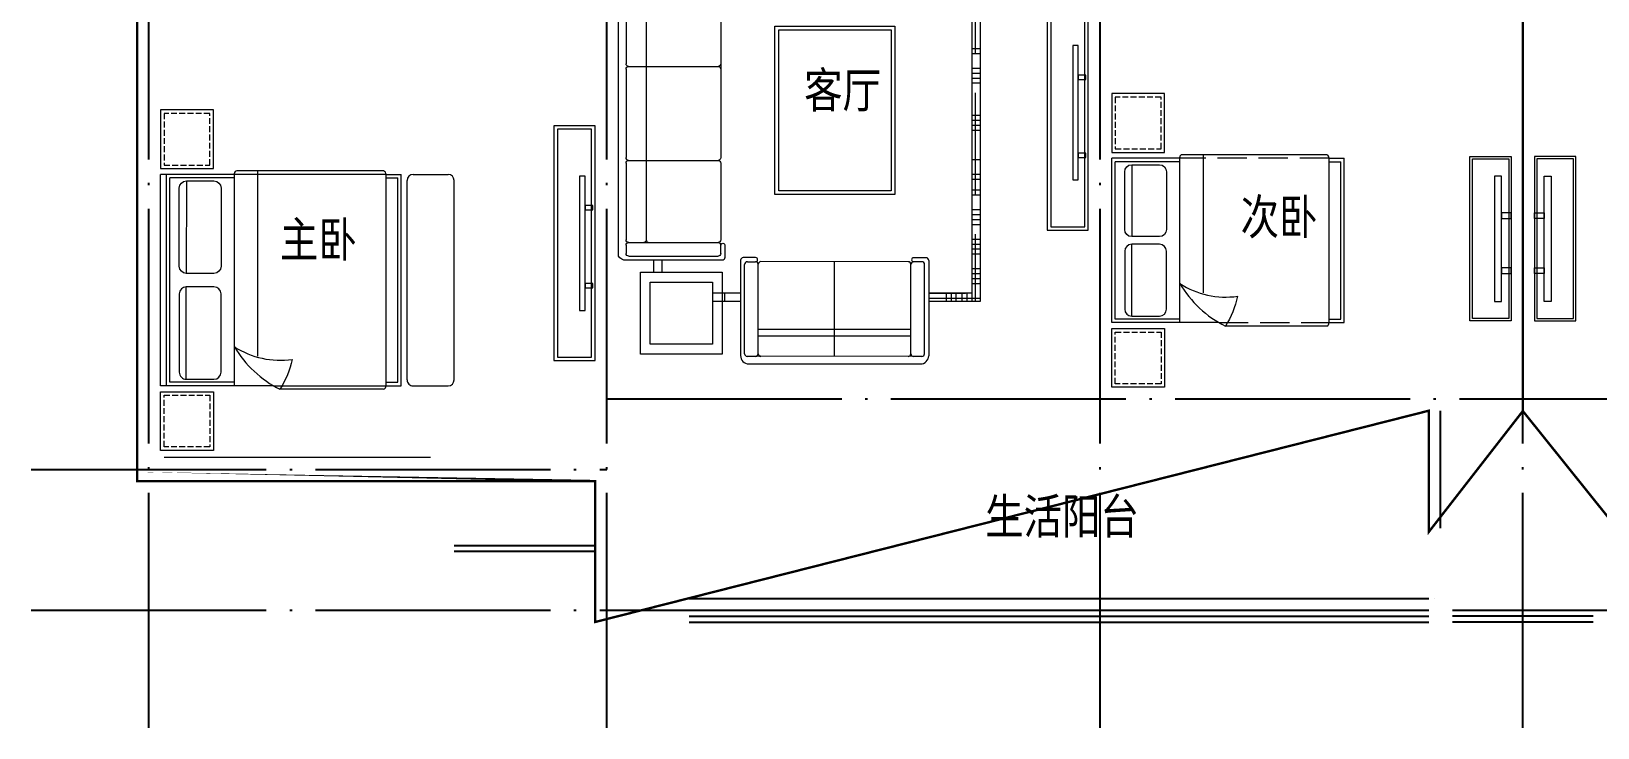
# Model space of a CAD drawing. Extents: x 164940 to 3842273, y 640355 to 1124023.
# Drawn here: x 3794027 to 3807364, y 1093757 to 1099688 of the extents above; entities that cross this region are included whole.
import ezdxf

# ---------------------------------------------------------------- set-up
doc = ezdxf.new("R2010")
doc.units = 0
doc.header["$LTSCALE"] = 1000
doc.header["$MEASUREMENT"] = 0
doc.linetypes.add('DASH', pattern=[0.35, 0.25, -0.1])
doc.linetypes.add('DOTE', pattern=[2.4200000000000004, 2, -0.2, 0.02, -0.2])
doc.layers.add('-家具', color=33, linetype='Continuous', lineweight=9)
doc.layers.add('看线', color=5, linetype='Continuous', lineweight=0)
for name, color, linetype in [('-文字', 7, 'Continuous'), ('-阳台栏杆', 152, 'Continuous'), ('DOTE', 1, 'DOTE')]:
    doc.layers.add(name, color=color, linetype=linetype)
doc.layers.add('-面积-户', color=174, linetype='DASH', plot=False)
doc.styles.add('-黑体', font='SIMHEI.TTF', dxfattribs={"width": 0.8})

# ---------------------------------------------------------------- blocks, each defined once
blk = doc.blocks.new('A$C31D9048E')
at = {"layer": '-家具'}
for p, q in [((629.0947279538959, 2349.999674198334), (-0.0004633953794836998, 2349.999674198218)), ((-0.0004633953794836998, 549.9996741979849), (-0.0004633953794836998, 2349.999674198218)), ((49.99953660415486, 549.9996741982177), (49.99953660368919, 2349.999674198218)), ((79.9995366036892, 579.9996741982177), (79.9995366036892, 2319.999674198334)), ((629.0947279538959, 2319.999674198334), (79.9995366036892, 2319.999674198334)), ((219.8553038062528, 2294.541980189038), (219.8553038062528, 1507.784253727761)), ((629.0947279538959, 550.0328832966043), (629.0947279538959, 2359.999674198218)), ((1919.999536604155, 2349.999674198218), (629.0947279538959, 2349.999674198334)), ((1899.999536604155, 2379.999674198567), (649.0947279538959, 2379.999674198334)), ((829.4731462653726, 802.6156097262865), (829.4731462653726, 2379.999674198334)), ((1919.999214164447, 550.0287037073867), (1919.999534142669, 2349.999674198334)), ((1919.999536604155, 2349.999674198218), (2049.999536603689, 2349.999674198218)), ((1919.999536603689, 2319.999674198218), (2019.999536604155, 2319.999674198218)), ((2019.999536604155, 580.0319187936839), (2019.999536604155, 2319.999674198218)), ((2049.999536604155, 550.0328832964879), (2049.999536603689, 2349.999674198218)), ((2099.999536603689, 600.0328832964879), (2099.999536603689, 2299.999674198101)), ((2149.999536603689, 2349.999674198101), (2449.999536603689, 2349.999674198334)), ((2499.999536604621, 600.0328832964879), (2499.999536603689, 2299.999674198334)), ((219.8553038057871, 605.4573682073969), (219.8553038057871, 1392.215094668907)), ((962.3110120282508, 549.9996741985669), (-0.0004633953794836998, 549.9996741979849)), ((629.0947279543616, 579.9996741984505), (79.9995366036892, 579.9996741982177)), ((962.3110120282508, 549.9996741985669), (1919.999214164447, 550.0288396434626)), ((1919.999221548438, 580.02870372287), (2019.999536604155, 580.0319187936839)), ((1919.999214164447, 550.0288396434626), (2049.999536604155, 550.0328832964879)), ((2149.999536603689, 550.0328832964879), (2449.999536604155, 550.0328832964879)), ((1899.999536604155, 519.9996741982177), (1017.05998432776, 519.9996741982177))]:
    blk.add_line(p, q, dxfattribs=at)
for points in [[(449.9995366041549, 2899.999674198451), (-0.0004633958451449871, 2899.999674198451), (-0.0004633958451449871, 2399.999674198451), (449.9995366041549, 2399.999674198451), (449.9995366041549, 2899.999674198451), (369.9995366036892, 2899.999674198451)], [(449.9995366041549, -0.000325801782310009), (-0.0004633958451449871, -0.000325801782310009), (-0.0004633958451449871, 499.9996741982177), (449.9995366041549, 499.9996741982177), (449.9995366041549, -0.000325801782310009), (369.9995366036892, -0.000325801782310009)]]:
    blk.add_lwpolyline(points, dxfattribs=at)
at = {"layer": '-家具', "color": 251, "linetype": 'DASH', "ltscale": 0.2}
for points in [[(419.9995366036892, 2869.999674198334), (29.99953660415486, 2869.999674198334), (29.99953660415486, 2429.999674198334), (419.9995366036892, 2429.999674198334)], [(419.9995366036892, 29.99967419821769), (29.99953660415486, 29.99967419821769), (29.99953660415486, 469.9996741982177), (419.9995366036892, 469.9996741982177)]]:
    blk.add_lwpolyline(points, close=True, dxfattribs=at)
at = {"layer": '-家具'}
for points in [[(219.8553038062528, 2294.541980189038), (455.2526807533577, 2294.541980189155, -0.4142135623730953), (515.2526807533577, 2234.541980189155), (515.2526807533577, 1567.784253727761, -0.414213562373095), (455.2526807533577, 1507.784253727761), (219.8553038062528, 1507.784253727761, -0.414213562373095), (159.8553038062528, 1567.784253727761), (159.8553038062528, 2234.541980189155, -0.414213562373095)], [(219.8553038057871, 605.4573682073969), (455.2526807533577, 605.4573682075134, 0.4142135623730953), (515.2526807533577, 665.4573682073969), (515.2526807533577, 1332.215094668791, 0.414213562373095), (455.2526807533577, 1392.215094668907), (219.8553038057871, 1392.215094668907, 0.414213562373095), (159.8553038057871, 1332.215094668791), (159.8553038057871, 665.4573682073969, 0.414213562373095)]]:
    blk.add_lwpolyline(points, format="xyb", close=True, dxfattribs=at)
blk.add_lwpolyline([(629.0947279538959, 882.6448233298725, 0.1803020398392493), (1120.790569794364, 774.6378054388333, -0.08863692969021798), (1017.063932770863, 520.1276560508413, 28871.27155084922)], format="xyb", dxfattribs=at)
for centre, radius, start, end in [((649.0947279538959, 2359.999674198218), 20, 90, 180), ((1889.355076357257, 2351.236703215283), 30.66941528179127, 357.6883884876952, 69.69174003544714), ((2149.999536603689, 2299.999674198101), 50.00000000000001, 90, 180), ((2449.999536604155, 2299.999674198334), 50.00000000000001, 0, 90), ((1441.535840250552, 1363.264081658679), 943.9573255325128, 210.6074670382217, 243.2773087101907), ((1889.317952257581, 548.788253609091), 30.70632750165869, 290.3566406230752, 2.315219899058205), ((2149.999536603689, 600.0328832964879), 50.00000000000001, 180, 270), ((2449.999536604155, 600.0328832964879), 50.00000000000001, 270, 0)]:
    blk.add_arc(centre, radius, start, end, dxfattribs=at)
blk = doc.blocks.new('R37777777777')
at = {"layer": '-家具', "ltscale": 0.5}
blk.add_lwpolyline([(1083651.513411456, -53168.71019325254), (1083301.513411456, -53168.71019325254), (1083301.513411456, -55168.71019325254), (1083651.513411456, -55168.71019325254)], close=True, dxfattribs=at)
at = {"layer": '-家具', "color": 251, "ltscale": 40}
for points in [[(1083621.513411456, -53198.71019325254), (1083331.513411456, -53198.71019325254), (1083331.513411456, -55138.71019325254), (1083621.513411456, -55138.71019325254)], [(1083519.519712096, -54740.76457094471), (1083566.021412822, -54740.76457094471), (1083566.021412822, -53596.65581556049), (1083519.519712096, -53596.65581556049)], [(1083566.021412822, -53885.6025711816), (1083631.513411456, -53885.6025711816), (1083631.513411456, -53847.26836394903), (1083566.021412822, -53847.26836394903)], [(1083566.021412822, -54549.7562840787), (1083631.513411456, -54549.7562840787), (1083631.513411456, -54511.42207684612), (1083566.021412822, -54511.42207684612)]]:
    blk.add_lwpolyline(points, close=True, dxfattribs=at)
blk = doc.blocks.new('dfawfsadfasdf')
at = {"ltscale": 20}
for p, q in [((1971.825158281717, 3929.343125873944), (510.6965290360386, 3930.100784420269)), ((440.3485021339729, 3047.646075791679), (440.3485021339729, 3859.752757518785)), ((2042.173185182502, 3046.807319416199), (2042.173185182502, 3858.99509897246)), ((463.2050214139745, 3024.736209804658), (568.3516333620064, 3024.613647678168)), ((614.1586085146992, 3059.382550630718), (1868.389713156503, 3057.92058025999)), ((1914.063289715094, 3024.073424527654), (2019.263319195481, 3023.950800136197)), ((2175.90485157771, 2918.458346249536), (2175.90485157771, 3023.658447198803)), ((2198.788059757208, 3046.541655378183), (3017.443041448132, 3046.541655378183)), ((3081.283875861554, 3011.719382061856), (3081.283875861554, 718.7545617399737)), ((2210.727042951155, 2218.512577279937), (2210.727042951155, 2872.745347459335)), ((727.783146969392, 2487.136307340581), (1750.216743273893, 2487.136307340581)), ((727.783146969392, 1052.04701741715), (727.783146969392, 2487.136307340581)), ((1750.216743273893, 2487.136307340581), (1750.216743273893, 1052.04701741715)), ((2210.727042951155, 718.5142042031512), (2210.727042951155, 2172.746160921175)), ((1750.216743273893, 1052.04701741715), (727.783146969392, 1052.04701741715)), ((2233.610251130536, 695.6309960237704), (2996.284868770745, 695.6309960240033)), ((2996.971735786996, 695.7023996065836), (3060.812570200418, 695.7023996065836))]:
    blk.add_line(p, q, dxfattribs=at)
for p, q in [((476.0979407549603, 3843.045160271693), (475.2113416795619, 3082.427735565463)), ((499.3398337853141, 3866.232933454216), (569.0009151283884, 3866.151734354207)), ((569.0009151283884, 3866.151734354207), (1871.905380170443, 3864.633028816897)), ((592.1886883107945, 3842.90984132397), (591.3020892349305, 3082.29241661774)), ((1242.214493189007, 3865.367015891476), (1241.274160835659, 3058.651565445354)), ((1869.089765747543, 3864.636310783448), (1915.429269863642, 3865.610593854915)), ((1892.188575542998, 3843.45119904168), (1891.299579143641, 3080.777099539991)), ((1892.188575542532, 3843.45119904168), (1891.299579143175, 3080.777099539991)), ((1892.187376833521, 3842.422820672393), (1891.300777853117, 3081.805477909278)), ((1915.429269863758, 3865.610593855148), (1985.090351206716, 3865.529394754907)), ((2008.278124389122, 3842.28750172467), (2007.391525408719, 3081.670158961555)), ((591.9491499993019, 3637.408822261961), (1891.947838522028, 3636.921801610384)), ((592.0154661412816, 3694.301745396107), (1892.014154664008, 3693.81472474453)), ((0, 3393.988251128932), (0, 0)), ((440.3485021339729, 3393.9882511287), (0, 3393.988251128932)), ((440.3485021339729, 3369.476360505447), (0, 3369.476360505447)), ((44.20337356778327, 2825.048583563184), (44.20337356778327, 3393.988251128932)), ((74.10646730440203, 3323.640224227449), (74.10646730440203, 3393.988251128932)), ((115.9855270691914, 3323.640224227449), (115.9855270691914, 3393.988251128932)), ((157.8645868339809, 3323.640224227449), (157.8645868339809, 3393.988251128932)), ((208.2408496163553, 3323.640224227449), (208.2408496163553, 3393.988251128932)), ((250.1199093811447, 3327.597300740425), (250.1199093811447, 3393.988251128932)), ((291.9989691458177, 3323.640224227449), (291.9989691458177, 3393.988251128932)), ((2040.696709515876, 3427.597300740657), (2042.173185182502, 3427.597300740657)), ((2283.376395095023, 3393.988251128932), (2042.173185182502, 3393.988251128932)), ((2177.640124010155, 3327.597300740657), (2177.640124010155, 3393.988251128932)), ((70.34802690148354, 3243.839181211079), (0, 3243.839181211079)), ((70.34802690148354, 3201.960121446289), (0, 3201.960121446289)), ((70.34802690148354, 3323.640224227449), (70.34802690148354, 70.34802690148354)), ((440.3485021339729, 3323.640224227449), (70.34802690148354, 3323.640224227449)), ((86.08243333257269, 3323.640224227449), (86.08243333257269, 3327.597300740425)), ((440.3485021339729, 3327.597300740657), (127.9614930973621, 3327.597300740657)), ((2283.376395287924, 3323.640224227449), (2042.173185182502, 3323.640224227449)), ((70.34802690148354, 3160.0810616815), (0, 3160.0810616815)), ((70.34802690148354, 3118.20200191671), (0, 3118.20200191671)), ((2709.473834474338, 3148.641570956213), (2709.473834474338, 3046.541655378185)), ((2779.821861375822, 3148.641570956213), (2779.821861375822, 3046.541655378185)), ((70.34802690148354, 2992.564822622342), (0, 2992.564822622342)), ((70.34802690148354, 2950.685762857553), (0, 2950.685762857553)), ((498.0678609592142, 3059.517869578442), (568.3922232477926, 3059.435897337738)), ((1984.481659421697, 3058.813639681553), (1914.157297133002, 3058.895611922257)), ((2210.727124894271, 2988.836173882475), (2210.727124894271, 2918.511763818096)), ((2994.228192570503, 3011.719382061856), (2233.610333073651, 3011.719382061856)), ((3017.443041448481, 2918.843404516345), (3017.443041448132, 2988.504533184227)), ((70.34802690148354, 2908.806703092763), (0, 2908.806703092763)), ((70.34802690148354, 2866.927643327974), (0, 2866.927643327974)), ((2994.228192570503, 2895.628555638716), (2233.610333073651, 2895.628555638716)), ((2845.61999568413, 718.7545617399737), (2845.61999568413, 2872.504989922745)), ((3017.443041448132, 2218.752934816526), (3017.443041448132, 2872.413706761086)), ((70.34802690148354, 2741.290464033606), (0, 2741.290464033606)), ((70.34802690148354, 2699.411404268816), (0, 2699.411404268816)), ((70.34802690148354, 2657.532344504027), (0, 2657.532344504027)), ((70.34802690148354, 2615.653284739237), (0, 2615.653284739237)), ((70.34802690148354, 2490.016105444869), (0, 2490.016105444869)), ((70.34802690148354, 2448.13704568008), (0, 2448.13704568008)), ((44.20337356778327, 1619.951149208238), (44.20337356778327, 2490.016105444869)), ((760.7587845794624, 2454.160669730511), (1717.241105663823, 2454.160669730511)), ((760.7587845794624, 1085.02265502722), (760.7587845794624, 2454.160669730511)), ((1717.241105663823, 2454.160669730511), (1717.241105663823, 1085.02265502722)), ((70.34802690148354, 2356.25798591529), (0, 2356.25798591529)), ((70.34802690148354, 2314.378926150501), (0, 2314.378926150501)), ((70.34802690148354, 2188.741746856133), (0, 2188.741746856133)), ((2996.284868763178, 2195.629369100556), (2233.610251130536, 2195.629369100556)), ((3017.443041448132, 1418.753748278134), (3017.443041448132, 2172.505803384352)), ((70.34802690148354, 1937.467388267396), (0, 1937.467388267396)), ((70.34802690148354, 1895.588328502607), (0, 1895.588328502607)), ((70.34802690148354, 1853.709268737817), (0, 1853.709268737817)), ((70.34802690148354, 1811.830208973028), (0, 1811.830208973028)), ((70.34802690148354, 1536.19302967866), (0, 1536.19302967866)), ((70.34802690148354, 1494.31396991387), (0, 1494.31396991387)), ((70.34802690148354, 1452.434910149081), (0, 1452.434910149081)), ((70.34802690148354, 1410.555850384291), (0, 1410.555850384291)), ((2996.284868763178, 1395.63018256193), (2233.610251130536, 1395.63018256193)), ((3017.443041448132, 718.7545617399737), (3017.443041448132, 1372.50661684596)), ((70.34802690148354, 1284.918671089923), (0, 1284.918671089923)), ((70.34802690148354, 1243.039611325134), (0, 1243.039611325134)), ((44.20337356778327, 564.8537148532923), (44.20337356778327, 1284.918671089923)), ((1717.241105663823, 1085.02265502722), (760.7587845794624, 1085.02265502722)), ((70.34802690148354, 732.36995391245), (0, 732.36995391245)), ((70.34802690148354, 690.4908941476606), (0, 690.4908941476606)), ((2709.473834474367, 695.6309960239123), (2709.473834474367, 581.8323728455362)), ((2779.821861375793, 695.6309960239414), (2779.821861375793, 581.8323728455362)), ((70.34802690148354, 648.6118343828712), (0, 648.6118343828712)), ((70.34802690148354, 606.7327746180817), (0, 606.7327746180817)), ((70.34802690148354, 481.0955953237135), (0, 481.0955953237135)), ((70.34802690148354, 439.2165355589241), (0, 439.2165355589241)), ((70.34802690148354, 397.3374757941347), (0, 397.3374757941347)), ((70.34802690148354, 355.4584160293452), (0, 355.4584160293452)), ((70.34802690148354, 179.821236734977), (0, 179.821236734977)), ((70.34802690148354, 137.9421769701876), (0, 137.9421769701876)), ((44.20337356778327, 0), (44.20337356778327, 179.821236734977)), ((70.34802690148354, 96.06311720539816), (0, 96.06311720539816)), ((2198.758500899508, 54.18405744060874), (0, 54.18405744060874)), ((0, 0), (2198.758500899508, 3.637978807091713e-12)), ((70.34802690148354, 70.34802690148354), (2198.758500899508, 70.34802690148717)), ((86.08243333257269, 0), (86.08243333257269, 12.30499767558649)), ((122.1533035893226, 0), (122.1533035893226, 70.34802690148354)), ((2198.758500899508, 12.30499767581932), (127.9614930973621, 12.30499767581932)), ((170.9876222417224, 12.30499767558649), (170.9876222417224, 70.34802690148354)), ((212.8666820063954, 0), (212.8666820063954, 70.34802690148354)), ((254.7457417711848, 0), (254.7457417711848, 70.34802690148354)), ((296.6248015359743, 12.30499767558649), (296.6248015359743, 70.34802690148354)), ((374.148868446704, 0), (374.148868446704, 70.34802690148354)), ((421.735242040013, 0), (421.735242040013, 70.34802690148354)), ((470.5695606924128, 12.30499767558649), (470.5695606924128, 70.34802690148354)), ((512.4486204570858, 0), (512.4486204570858, 70.34802690148354)), ((554.3276802218752, 0), (554.3276802218752, 70.34802690148354)), ((596.2067399866646, 12.30499767558649), (596.2067399866646, 70.34802690148354)), ((673.7308068973944, 0), (673.7308068973944, 70.34802690148354)), ((766.8614212615648, 0), (766.8614212615648, 70.34802690148354)), ((815.6957399139646, 12.30499767558649), (815.6957399139646, 70.34802690148354)), ((857.5747996786376, 0), (857.5747996786376, 70.34802690148354)), ((899.4538594434271, 0), (899.4538594434271, 70.34802690148354)), ((941.3329192082165, 12.30499767558649), (941.3329192082165, 70.34802690148354)), ((1018.856986118946, 0), (1018.856986118946, 70.34802690148354)), ((1173.510259898962, 0), (1173.510259898962, 70.34802690148354)), ((1222.344578551361, 12.30499767558649), (1222.344578551361, 70.34802690148354)), ((1264.223638316034, 0), (1264.223638316034, 70.34802690148354)), ((1306.102698080824, 0), (1306.102698080824, 70.34802690148354)), ((1347.981757845613, 12.30499767558649), (1347.981757845613, 70.34802690148354)), ((1425.505824756343, 0), (1425.505824756343, 70.34802690148354)), ((1605.257094249246, 0), (1605.257094249246, 70.34802690148354)), ((1654.091412901646, 12.30499767558649), (1654.091412901646, 70.34802690148354)), ((1695.970472666319, 0), (1695.970472666319, 70.34802690148354)), ((1737.849532431108, 0), (1737.849532431108, 70.34802690148354)), ((1779.728592195897, 12.30499767558649), (1779.728592195897, 70.34802690148354)), ((1789.074048502953, 0), (1789.074048502953, 70.34802690148354)), ((1837.908367155353, 12.30499767558649), (1837.908367155353, 70.34802690148354)), ((1857.252659106627, 0), (1857.252659106627, 70.34802690148354)), ((1879.787426920026, 0), (1879.787426920026, 70.34802690148354)), ((1921.666486684815, 0), (1921.666486684815, 70.34802690148354)), ((1963.545546449604, 12.30499767558649), (1963.545546449604, 70.34802690148354)), ((2041.069613360334, 0), (2041.069613360334, 70.34802690148354))]:
    blk.add_line(p, q)
for points in [[(2895.203967180394, 3148.641570956293), (2198.758500899508, 3148.641570956293), (2198.758500899508, 3845.087037237194), (2895.203967180394, 3845.087037237194)], [(2895.203967180394, 581.8323728455362), (2198.758500899508, 581.8323728455362), (2198.758500899508, -114.6130934353641), (2895.203967180394, -114.6130934353641)]]:
    blk.add_lwpolyline(points, close=True, dxfattribs=at)
for points in [[(2811.630511226685, 3232.215026910002), (2282.331956853217, 3232.215026910002), (2282.331956853217, 3761.513581283485), (2811.630511226685, 3761.513581283485)], [(2811.630511226685, 498.2589168918275), (2282.331956853217, 498.2589168918275), (2282.331956853217, -31.03963748165552), (2811.630511226685, -31.03963748165552)]]:
    blk.add_lwpolyline(points, close=True)
for centre, major_axis, ratio, start_param, end_param in [((510.6965290354565, 3859.752757518785), (49.74356686515965, -49.74356686515968), 0.9999999999989152, 2.356194490185183, 3.926990816987784), ((1971.825158281019, 3858.99509897246), (49.74356686516389, -49.7435668651639), 0.9999999999987447, 0.7853981633980759, 2.356194490181788), ((568.4188966013025, 3082.31908997125), (16.18087167878352, 16.18087167878352), 0.9999999999993547, 3.925825186747918, 5.496621513537082), ((614.1852818683255, 3082.26574326423), (16.18087167877308, 16.18087167877307), 0.9999999999802957, 2.355028859937748, 3.925825186757436), ((1868.416386510013, 3080.803772893269), (16.18087167888955, -16.18087167888956), 0.9999999999557189, 5.496621513515241, 7.067417840364605), ((1868.416386510013, 3080.803772893269), (16.18087167888955, -16.18087167888956), 0.9999999999557189, 5.496621513515241, 7.067417840364605), ((1914.183970486629, 3081.778804555535), (16.18087167871481, 16.18087167871481), 0.9999999999874984, 2.355028859941349, 3.925825186753834), ((463.231694767368, 3047.619402438169), (16.1808716788311, 16.18087167883109), 0.9999999999934635, 2.355028859954518, 3.925825186750864), ((568.3719283048995, 3042.02477250807), (12.40619277557658, -12.41424283189967), 0.9843085810448724, -0.7941469320344435, 2.34744572155535), ((1914.137002094765, 3041.484405149473), (12.40619184037719, -12.41426127055885), 0.9843071922759038, 2.347445796428546, 5.489038450018339), ((2019.289992548991, 3046.833992769709), (16.18087167878352, 16.18087167878352), 0.9999999999993547, 3.925825186747918, 5.496621513537082)]:
    blk.add_ellipse(centre, major_axis=major_axis, ratio=ratio, start_param=start_param, end_param=end_param, dxfattribs=at)
for centre, major_axis, ratio, start_param, end_param in [((499.3127738614567, 3843.018100347836), (16.41537706525861, 16.41537706525861), 0.9999999999935012, 0.7842325331606732, 2.355028859954086), ((568.9738552044146, 3842.936901247827), (16.41537706544305, 16.41537706544304), 0.9999999999911071, -0.7865637936469223, 0.7842325331568669), ((615.4035214170581, 3842.882781400112), (16.41537706538476, -16.41537706538477), 0.9999999999981899, 2.355028859951427, 3.925825186753148), ((1868.972543727141, 3842.44988059625), (16.41537706538476, 16.41537706538475), 0.9999999999982017, -0.786563793643375, 0.7842325331583346), ((1869.062628212268, 3841.421477767639), (16.41537706548239, 16.41537706548238), 0.9999999999847389, -0.6978543583677407, 0.7842325331650657), ((1869.062628212268, 3841.421477767406), (16.41537706537946, -16.41537706537947), 0.9999999999995579, 0.8729419684448783, 2.355028859952111), ((1915.402209939901, 3842.395760748535), (16.41537706538476, -16.41537706538477), 0.9999999999982015, 2.355028859951433, 3.925825186743112), ((1915.309728226275, 3841.367570724804), (16.41537706579015, 16.41537706579015), 0.9999999999474024, 0.7842325331837339, 2.26631942465306), ((1915.309728226159, 3841.367570724571), (16.41537706540871, 16.4153770654087), 0.9999999999993272, 0.7842325331577715, 2.266319424679504), ((1985.063291282859, 3842.314561648527), (16.41537706538476, 16.41537706538475), 0.9999999999982017, -0.786563793643375, 0.7842325331583346), ((498.0945343126077, 3082.40106221172), (16.18087167877308, 16.18087167877307), 0.9999999999802957, 2.355028859937748, 3.925825186757436), ((1984.508332775207, 3081.696832314832), (16.18087167865653, -16.18087167865653), 0.9999999999946897, 5.496621513539825, 7.06741784034512), ((2822.405146806501, 2872.504989922745), (16.41537706561391, -16.41537706561392), 0.9999999999899127, 0.7853981634024919, 2.267485054896835), ((2868.834844561759, 718.7545617399737), (16.41537706566159, -16.41537706566159), 0.999999999994236, 3.926990816990123, 5.40907770848465)]:
    blk.add_ellipse(centre, major_axis=major_axis, ratio=ratio, start_param=start_param, end_param=end_param)
at = {"ltscale": 20, "extrusion": (0, 0, -1)}
for centre, major_axis, ratio, start_param, end_param in [((2198.788059757091, 3023.658447198803), (16.18087167898193, -16.18087167898193), 0.9999999999952617, 2.356194490189976, 3.926990816989611), ((3020.770083091222, 2976.709330186481), (49.43492109714919, 49.43492109714918), 0.9999999999949295, 5.450179854177006, 6.544087876733417), ((2193.315906292759, 2918.511763818096), (12.67655860629282, -12.70333333498662), 0.9429872195307343, -0.8157856729866981, 2.325806980603095), ((2233.610333073535, 2918.511763818096), (16.18087167898193, 16.18087167898193), 0.9999999999952617, 2.356194490189976, 3.926990816989611), ((2233.610251130536, 2218.512577279937), (16.18087167898193, 16.18087167898193), 0.9999999999952617, 2.356194490189976, 3.926990816989611), ((2233.610251130536, 2172.746160921175), (16.18087167898193, -16.18087167898193), 0.9999999999952617, 2.356194490189976, 3.926990816989611), ((2233.610251130536, 1418.513390741311), (16.18087167898193, 16.18087167898193), 0.9999999999952617, 2.356194490189976, 3.926990816989611), ((2233.610251130536, 1372.746974382782), (16.18087167898193, -16.18087167898193), 0.9999999999952617, 2.356194490189976, 3.926990816989611), ((2233.610251130536, 718.5142042031512), (16.18087167898193, 16.18087167898193), 0.9999999999952617, 2.356194490189976, 3.926990816989611), ((3058.069026983925, 718.7545617399737), (16.41537706555899, -16.41537706555899), 0.9999999999952889, -0.7853981633998038, 0.6966887281092213)]:
    blk.add_ellipse(centre, major_axis=major_axis, ratio=ratio, start_param=start_param, end_param=end_param, dxfattribs=at)
at = {"extrusion": (0, 0, -1)}
for centre, major_axis, ratio, start_param, end_param in [((2233.610333073535, 2988.836173882475), (16.18087167898193, -16.18087167898193), 0.9999999999952617, 2.356194490189976, 3.926990816989611), ((2994.228192570386, 2988.504533184227), (16.41537706564577, -16.41537706564577), 0.9999999999935177, 3.926990816990482, 5.497787143778897), ((2868.834844561759, 2872.504989922745), (16.41537706579386, 16.41537706579386), 0.9999999999794374, 3.926990816997523, 5.409077708477366), ((2994.228192570386, 2918.843404516345), (16.41537706553936, -16.41537706553937), 0.9999999999864237, -0.7853981634042365, 0.7853981634042362), ((2994.228192570386, 2872.413706761086), (16.41537706553934, -16.41537706553934), 0.9999999999964552, 3.926990816983999, 5.497787143770337), ((2994.228192570386, 2218.752934816526), (16.41537706579386, 16.41537706579386), 0.9999999999794374, 0.7853981634077295, 2.267485054887573), ((2994.228192570386, 2172.505803384352), (16.41537706579386, -16.41537706579386), 0.9999999999794371, 4.015700252292013, 5.497787143771856), ((2994.228192570386, 1418.753748278134), (16.41537706566159, 16.41537706566159), 0.999999999994236, 0.7853981634003302, 2.267485054894856), ((2994.228192570386, 1372.50661684596), (16.41537706566159, -16.41537706566159), 0.9999999999942359, 4.01570025228473, 5.497787143779256), ((2822.405146806501, 718.7545617399737), (16.41537706555899, -16.41537706555899), 0.9999999999952889, -0.7853981633998038, 0.6966887281092213), ((2994.228192570386, 718.7545617399737), (16.41537706566159, 16.41537706566159), 0.999999999994236, 0.7853981634003302, 2.267485054894856)]:
    blk.add_ellipse(centre, major_axis=major_axis, ratio=ratio, start_param=start_param, end_param=end_param, dxfattribs=at)
at = {"ltscale": 20, "extrusion": (0, 0, -0.9999999999999998)}
blk.add_ellipse((2233.610251130536, 2872.745347459335), major_axis=(16.18087167907988, 16.18087167907988), ratio=0.9999999999831545, start_param=3.926990816995664, end_param=5.497787143773715, dxfattribs=at)
blk = doc.blocks.new('A$C23642D9D')
for p, q in [((579.0954979018643, 1949.999963243346), (0.0003065516575588845, 1949.999963243346)), ((0.0003065518903895281, 549.9999632434046), (0.0003065516575588845, 1949.999963243346)), ((30.00030655189039, 579.9999632434046), (30.00030655165756, 1919.999963243346)), ((579.0954979018643, 1919.999963243346), (30.00030655165756, 1919.999963243346)), ((169.8560737539883, 1894.542269234167), (169.8560737539883, 1282.784542772773)), ((579.0954979020971, 550.0331723416166), (579.0954979018643, 1959.999963243346)), ((1829.95858673154, 1979.999963243637), (599.0954979018643, 1979.999963243346)), ((779.4739162128753, 802.6158987712988), (779.4739162128753, 1979.999963243405)), ((1849.958264292065, 550.0289927523409), (1849.958584270054, 1949.999963243346)), ((1849.95858673154, 1949.999963243346), (1979.95858673154, 1949.999963243405)), ((1849.95858673154, 1919.999963243346), (1949.95858673154, 1919.999963243346)), ((1949.958586731773, 580.032207838929), (1949.95858673154, 1919.999963243346)), ((1979.958586731773, 550.0331723416166), (1979.95858673154, 1949.999963243346)), ((169.8560737539883, 605.4576572525839), (169.8560737539883, 1217.215383713978)), ((912.3117819759864, 549.9999632435793), (0.0003065518903895281, 549.9999632434046)), ((579.0954979020971, 579.999963243521), (30.00030655189039, 579.9999632434046)), ((1849.958271676289, 580.0289927680569), (1949.958586731773, 580.032207838929)), ((1849.958264292065, 550.0291286884167), (1979.958586731773, 550.0331723416166)), ((1829.95858673154, 519.9999632433464), (967.0607542754951, 519.9999632433464))]:
    blk.add_line(p, q)
at = {"linetype": 'DASH'}
for p, q in [((1849.95858673154, 1949.999963243346), (579.0954979018643, 1949.999963243346)), ((912.3117819759864, 549.9999632435793), (1849.958264292065, 550.0291286884167))]:
    blk.add_line(p, q, dxfattribs=at)
for points in [[(450.0003065518031, 2499.999963243325), (0.0003065518030780368, 2499.999963243317), (0.0003065517739742063, 1999.999963243325), (450.0003065518031, 1999.999963243317), (450.0003065518031, 2499.999963243325), (370.0003065518031, 2499.999963243332)], [(450.0003065518104, -3.675663174362853e-05), (0.0003065518103539944, -3.675662446767092e-05), (0.0003065517821596586, 499.9999632433683), (450.0003065518113, 499.9999632433755), (450.0003065518104, -3.675663174362853e-05), (370.0003065518104, -3.675663901958615e-05)]]:
    blk.add_lwpolyline(points)
at = {"color": 251, "linetype": 'DASH', "ltscale": 0.2}
for points in [[(420.0003065518322, 2469.999963243332), (30.00030655183218, 2469.999963243332), (30.00030655183218, 2029.999963243332), (420.0003065518322, 2029.999963243332)], [(420.0003065518395, 29.99996324336098), (30.00030655183946, 29.99996324336098), (30.00030655184037, 469.999963243361), (420.0003065518404, 469.999963243361)]]:
    blk.add_lwpolyline(points, close=True, dxfattribs=at)
for points in [[(169.8560737539883, 1894.542269234167), (405.2534507008604, 1894.542269234167, -0.4142135623730953), (465.2534507008604, 1834.542269234167), (465.2534507008604, 1342.784542772773, -0.414213562373095), (405.2534507008604, 1282.784542772773), (169.8560737539883, 1282.784542772773, -0.414213562373095), (109.8560737539883, 1342.784542772773), (109.8560737539883, 1834.542269234167, -0.414213562373095)], [(169.8560737539883, 605.4576572525839), (405.2534507008604, 605.4576572525839, 0.4142135623730953), (465.2534507008604, 665.4576572525839), (465.2534507008604, 1157.215383713978, 0.414213562373095), (405.2534507008604, 1217.215383713978), (169.8560737539883, 1217.215383713978, 0.414213562373095), (109.8560737539883, 1157.215383713978), (109.8560737539883, 665.4576572525839, 0.414213562373095)]]:
    blk.add_lwpolyline(points, format="xyb", close=True)
blk.add_lwpolyline([(579.0954979018643, 882.6451123748848, 0.1803020398392493), (1070.7913397421, 774.6380944840785, -0.08863692969021798), (967.0647027185987, 520.1279450959119, 28871.27155084922)], format="xyb")
for centre, radius, start, end in [((599.0954979018643, 1959.999963243346), 20, 90, 180), ((1819.314126485107, 1951.236992260296), 30.66941528179127, 357.6883884843629, 69.69174006235002), ((1391.536610198753, 1363.264370703691), 943.9573255325126, 210.6074670288699, 243.2773086986502), ((1819.277002385199, 548.7885426541616), 30.70632750165869, 290.3566406252505, 2.315219899535929)]:
    blk.add_arc(centre, radius, start, end)
blk = doc.blocks.new('ds')
at = {"ltscale": 0.5}
blk.add_lwpolyline([(0, -700), (350, -700), (350, 700), (0, 700)], close=True, dxfattribs=at)
at = {"color": 251, "ltscale": 40}
for points in [[(20, -680), (330, -680), (330, 680), (20, 680)], [(210.0078524863347, 533.1325999547844), (268.1349783958867, 533.1325999547844), (268.1349783958867, -533.1327305862214), (210.0078524863347, -533.1327305862214)], [(268.1349783958867, 294.3722413688665), (349.9999766899273, 294.3722413688665), (349.9999766899273, 246.4544823274482), (268.1349783958867, 246.4544823274482)], [(268.1349783958867, -171.949286054587), (349.9999766899273, -171.949286054587), (349.9999766899273, -219.8670450960053), (268.1349783958867, -219.8670450960053)]]:
    blk.add_lwpolyline(points, close=True, dxfattribs=at)

msp = doc.modelspace()

# ---------------------------------------------------------------- linework, layer by layer
at = {"layer": '-阳台栏杆'}
for p, q in [((3805927.00508535, 1095457.49380403), (3805927.00508535, 1096457.493804)), ((3806027.00508535, 1095457.493804031), (3806027.00508535, 1096457.493804)), ((3798827.026452299, 1095257.48722188), (3797627.014365501, 1095257.48722188)), ((3798827.024806732, 1095307.488866711), (3797627.016011061, 1095307.488866822)), ((3799627.021389463, 1094857.375327255), (3805926.999905087, 1094857.493803953)), ((3799627.021389463, 1094757.375327255), (3805926.999905087, 1094757.493803953)), ((3799627.021389463, 1094707.375327255), (3805926.999905087, 1094707.493803953)), ((3799627.021389463, 1094657.375327255), (3805926.999905087, 1094657.493803953)), ((3807327.008700849, 1094657.490512918), (3806126.996614052, 1094657.490512918)), ((3807327.007055282, 1094707.492157749), (3806126.998259611, 1094707.49215786))]:
    msp.add_line(p, q, dxfattribs=at)
at = {"layer": '-面积-户', "const_width": 20}
for points in [[(3805227.003445197, 1110157.493803525), (3805227.003445197, 1106657.493803815), (3803027.003438796, 1109257.493804813), (3803027.003428446, 1108357.202977482), (3799927.003443512, 1108357.202977482), (3799927.003443512, 1107654.286361405), (3796627.003443521, 1107654.286361399), (3796627.003443478, 1104157.493803973), (3794927.003415082, 1104157.493803994), (3794927.003415085, 1095957.493803952), (3794927.003415085, 1095857.493803952), (3798827.021008354, 1095857.493803936), (3798827.048574379, 1094657.371313729), (3805927.00508535, 1096457.493385535), (3805927.021897048, 1095425.732068667), (3806727.00341507, 1096454.59796334), (3807526.9838878, 1095457.493813126)], [(3806727.00341507, 1096454.59796334), (3805927.021897048, 1095425.732068667), (3805927.006735653, 1096457.493803953), (3798827.048574379, 1094657.371313729), (3798827.021008354, 1095857.493803936), (3794927.003415085, 1095857.493803952), (3794927.003415106, 1104157.493803994), (3796627.003443478, 1104157.493803973), (3796627.003443529, 1107454.286361401), (3796627.003443529, 1107654.286361401), (3799927.003443512, 1107654.286361405), (3799927.003443512, 1108357.202977482), (3803027.003428446, 1108357.202977482), (3803027.003438796, 1109257.493804813), (3805227.003445197, 1106657.493803815), (3805315.947199774, 1106557.493803813), (3803127.003445399, 1106557.493803815), (3803127.003445399, 1102657.461128966), (3803127.003445399, 1102657.461128966), (3805226.770249919, 1102657.461128966), (3805226.796951958, 1101507.493867441), (3806727.00341507, 1101507.493867441), (3806727.00341507, 1096454.59796334)], [(3806727.00341507, 1096454.59796334), (3807526.9838878, 1095457.493803954), (3807527.00174479, 1096457.493803953), (3814626.958255761, 1094657.371313729), (3814626.958255761, 1095857.493803936), (3818527.003415055, 1095857.493803935), (3818527.003415056, 1102357.493803954), (3816827.00338661, 1102357.493803957), (3816827.00338662, 1107757.182201998), (3816827.00338662, 1107757.182201998), (3813527.003386627, 1107757.473032837), (3813527.003386628, 1108357.202977482), (3810427.003390534, 1108357.202977482), (3810427.00338327, 1109257.202978289), (3808227.003445177, 1106657.493803476), (3808127.003445027, 1106557.493803813), (3810327.003384741, 1106557.493803815), (3810327.003384741, 1102931.887418837), (3810327.003384741, 1102657.461128966), (3808227.236580221, 1102657.461128966), (3808227.209878183, 1101507.493867441), (3806727.00341507, 1101507.493867441), (3806727.00341507, 1096454.59796334)]]:
    msp.add_lwpolyline(points, dxfattribs=at)
at = {"layer": 'DOTE'}
for p, q in [((3795027.00341509, 1093757.493804266), (3795027.003415081, 1110057.493803661)), ((3803127.003416049, 1093757.493804268), (3803127.003417169, 1107527.962954517)), ((3798926.944460158, 1093757.493804268), (3798926.854176925, 1104057.493803966)), ((3806727.00341507, 1093757.493804268), (3806727.00341507, 1101257.493801913)), ((3798926.920773295, 1096557.493803936), (3814527.003411942, 1096557.493803936)), ((3794027.003415085, 1095957.493803952), (3798927.018711445, 1095957.493803953)), ((3794027.031268234, 1094757.493804267), (3820627.00340841, 1094757.493804268))]:
    msp.add_line(p, q, dxfattribs=at)
at = {"layer": '看线'}
for p, q in [((3797427.040693867, 1096057.49380401), (3795156.9837928, 1096057.52981317)), ((3805977.057681679, 1094857.591648078), (3805976.985342416, 1094857.591656405))]:
    msp.add_line(p, q, dxfattribs=at)

# ---------------------------------------------------------------- block references
at = {"layer": '-家具'}
for name, p, rotation in [('dfawfsadfasdf', (3802108.287290945, 1100785.200105836), 180), ('R37777777777', (2719375.487846149, 1153163.307168985), 3.335053305670289e-08), ('A$C31D9048E', (3795126.984784772, 1096119.309842007), 359.9993053350768), ('R37777777777', (2715175.487845192, 1152052.80716898), 3.335053305670289e-08), ('ds', (3807177.00341507, 1097921.496792119), 180)]:
    msp.add_blockref(name, p, dxfattribs=dict(at, rotation=rotation))
msp.add_blockref('A$C23642D9D', (3803227.003415566, 1096657.493840709), dxfattribs=at)
at = {"layer": '-家具', "xscale": -1, "rotation": 180}
msp.add_blockref('ds', (3806277.00341507, 1097921.496792119), dxfattribs=at)

# ---------------------------------------------------------------- texts
at = {"layer": '-文字', "style": '-黑体', "width": 0.8}
for s, p in [('客厅', (3800607.190000928, 1099037.776736547)), ('次卧', (3804323.627383362, 1097958.702799091)), ('主卧', (3796143.462467796, 1097765.387281172)), ('生活阳台', (3802148.556253794, 1095408.178738927))]:
    msp.add_text(s, height=300, dxfattribs=at).set_placement(p)

doc.saveas('drawing.dxf')
